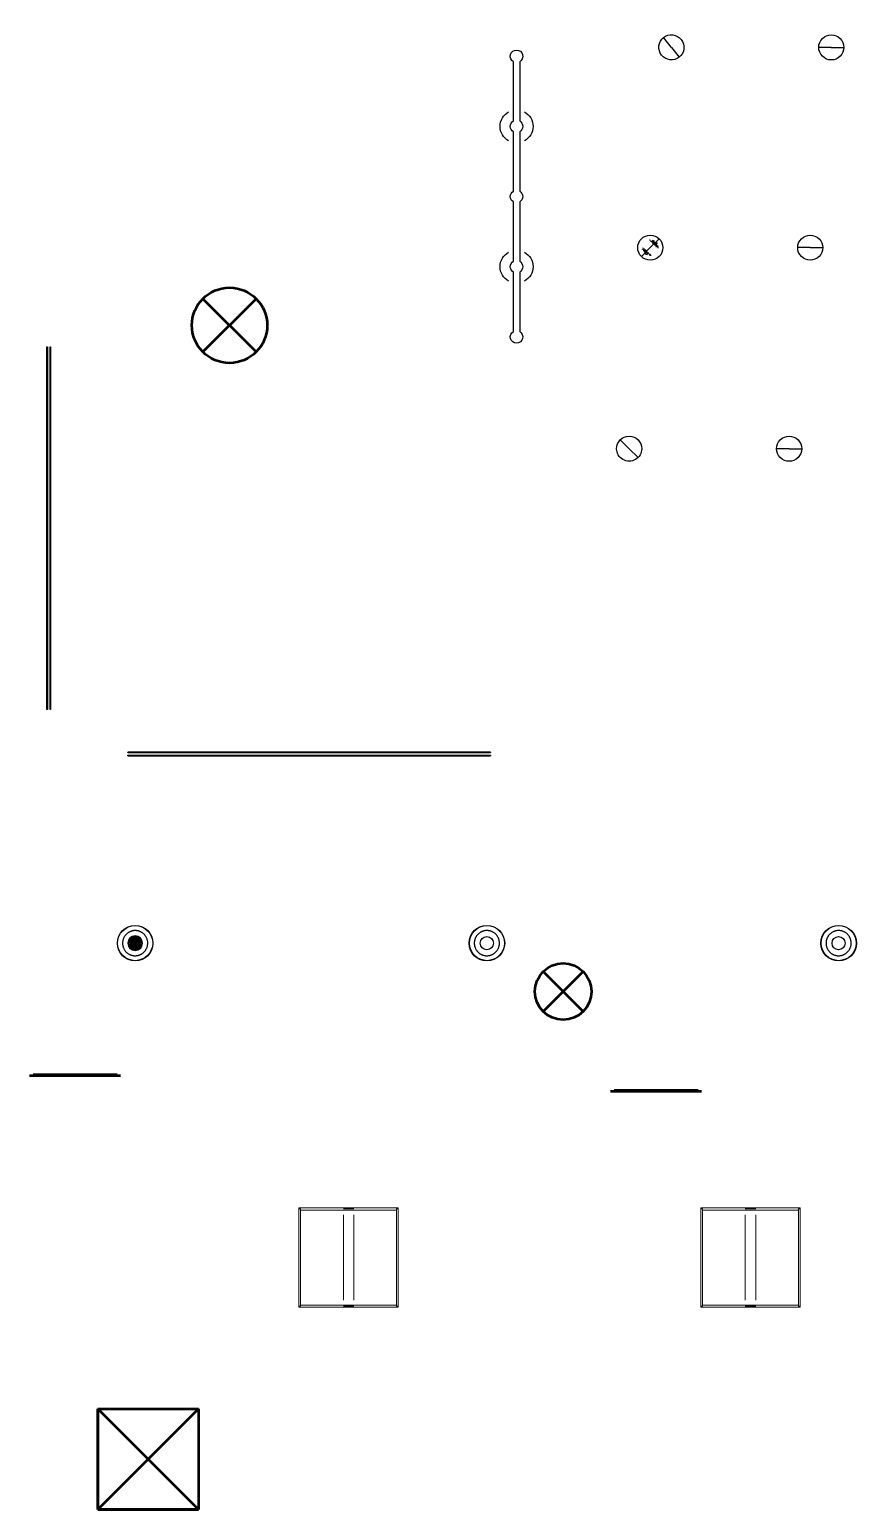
# Model space of a CAD drawing. Header units: inches. Extents: x 12491 to 15210, y -49 to 1476.
# Drawn here: x 14355.2 to 14552.6, y 290.5 to 643.9 of the extents above; entities that cross this region are included whole.
import ezdxf

# ---------------------------------------------------------------- set-up
doc = ezdxf.new("R2010")
doc.units = ezdxf.units.IN
doc.header["$MEASUREMENT"] = 0
doc.linetypes.add('Hidden 1_16_', pattern=[0.09375, 0.0625, -0.03125])
for name, color, linetype, lineweight in [('A-DETL-DEMO', 6, 'Hidden 1_16_', 30), ('E-LITE-EQPM', 33, 'Continuous', 25), ('G-IMPT', 8, 'Continuous', 9), ('M-HVAC-CDFF', 50, 'Continuous', 50)]:
    doc.layers.add(name, color=color, linetype=linetype, lineweight=lineweight)

# ---------------------------------------------------------------- blocks, each defined once
blk = doc.blocks.new('L-Recessed Circular - Downlight - 6_-3105699-3RD FLOOR RCP - NEW')
at = {"layer": 'E-LITE-EQPM'}
for q in [(-2.12, -2.12), (2.12, 2.12)]:
    blk.add_line((0, 0), q, dxfattribs=at)
for start, end in [(360, 180), (180, 360)]:
    blk.add_arc((0, 0), 3, start, end, dxfattribs=at)
blk = doc.blocks.new('L-Recessed Circular - Downlight - 6_-V51-3RD FLOOR RCP - NEW')
at = {"layer": 'E-LITE-EQPM'}
for q in [(-2.12, -2.12), (2.12, 2.12)]:
    blk.add_line((0, 0), q, dxfattribs=at)
for centre, radius, start, end in [((0, 0), 3, 360, 180), ((0, 0), 3, 180, 360), ((0.11, 0.07), 2, 176.8214, 187.3845), ((0.11, 0.07), 1.75, 181.4428, 266.2228), ((0.11, 0.07), 1.75, 75.7796, 98.6608), ((0.11, 0.07), 1.5, 360, 90.8712), ((0.11, 0.07), 1.33, 5.4375, 85.1931), ((0.11, 0.07), 1.15, 21.3411, 70.4677), ((0.11, 0.07), 1, 43.9068, 46.0932), ((0.11, 0.07), 1.75, 46.3927, 62.8158), ((0.11, 0.07), 1.5, 357.0461, 360), ((0.11, 0.07), 1.75, 12.6293, 28.1313), ((0.11, 0.07), 1.75, 350.8643, 357.7928), ((0.11, 0.07), 2, 202.2422, 219.9668), ((0.11, 0.07), 1.5, 196.8041, 256.3602), ((0.11, 0.07), 1.33, 225.9881, 242.1291), ((0.11, 0.07), 2, 251.0258, 254.3068)]:
    blk.add_arc(centre, radius, start, end, dxfattribs=at)
blk = doc.blocks.new('KREON Holon 80 - KREON Holon 80 - Surface Mounted-2838211-3RD FLOOR RCP - NEW')
at = {"layer": 'E-LITE-EQPM', "flags": 128}
for points in [[(14.62, 0), (14.62, 0.12), (14.63, 0.24), (14.64, 0.36), (14.66, 0.48), (14.68, 0.6), (14.71, 0.71), (14.74, 0.83), (14.77, 0.95), (14.81, 1.06), (14.86, 1.17), (14.91, 1.28), (14.96, 1.39), (15.02, 1.49), (15.08, 1.6), (15.14, 1.7), (15.21, 1.8), (15.29, 1.89), (15.37, 1.98), (15.45, 2.07), (15.53, 2.16), (15.62, 2.24), (15.71, 2.32), (15.8, 2.39), (15.9, 2.46), (16, 2.53), (16.1, 2.59), (16.21, 2.65), (16.32, 2.71), (16.43, 2.76), (16.54, 2.8), (16.65, 2.84), (16.76, 2.88), (16.88, 2.91), (17, 2.94), (17.12, 2.96), (17.23, 2.98), (17.35, 3), (17.47, 3), (17.59, 3.01), (17.71, 3.01), (17.83, 3), (17.95, 2.99), (18.07, 2.97), (18.19, 2.95), (18.31, 2.93), (18.43, 2.9), (18.54, 2.87), (18.66, 2.83), (18.77, 2.78), (18.88, 2.74), (18.99, 2.68), (19.09, 2.63), (19.2, 2.57), (19.3, 2.5), (19.4, 2.43), (19.49, 2.36), (19.59, 2.28), (19.68, 2.2), (19.76, 2.12), (19.84, 2.03), (19.92, 1.94), (20, 1.85), (20.07, 1.75), (20.14, 1.65), (20.2, 1.55), (20.26, 1.45), (20.32, 1.34), (20.37, 1.23), (20.42, 1.12), (20.46, 1.01), (20.5, 0.89), (20.53, 0.78), (20.56, 0.66), (20.59, 0.54), (20.6, 0.42), (20.62, 0.31), (20.63, 0.19), (20.63, 0.06), (20.63, 0)], [(20.63, 0), (20.63, -0.12), (20.63, -0.24), (20.61, -0.36), (20.6, -0.48), (20.57, -0.6), (20.55, -0.71), (20.52, -0.83), (20.48, -0.95), (20.44, -1.06), (20.4, -1.17), (20.35, -1.28), (20.29, -1.39), (20.24, -1.49), (20.18, -1.6), (20.11, -1.7), (20.04, -1.8), (19.97, -1.89), (19.89, -1.98), (19.81, -2.07), (19.72, -2.16), (19.63, -2.24), (19.54, -2.32), (19.45, -2.39), (19.35, -2.46), (19.25, -2.53), (19.15, -2.59), (19.04, -2.65), (18.94, -2.71), (18.83, -2.76), (18.72, -2.8), (18.6, -2.84), (18.49, -2.88), (18.37, -2.91), (18.26, -2.94), (18.14, -2.96), (18.02, -2.98), (17.9, -3), (17.78, -3), (17.66, -3.01), (17.54, -3.01), (17.42, -3), (17.3, -2.99), (17.18, -2.97), (17.06, -2.95), (16.94, -2.93), (16.83, -2.9), (16.71, -2.87), (16.6, -2.83), (16.49, -2.78), (16.38, -2.74), (16.27, -2.68), (16.16, -2.63), (16.06, -2.57), (15.96, -2.5), (15.86, -2.43), (15.76, -2.36), (15.67, -2.28), (15.58, -2.2), (15.49, -2.12), (15.41, -2.03), (15.33, -1.94), (15.25, -1.85), (15.18, -1.75), (15.11, -1.65), (15.05, -1.55), (14.99, -1.45), (14.93, -1.34), (14.88, -1.23), (14.84, -1.12), (14.79, -1.01), (14.75, -0.89), (14.72, -0.78), (14.69, -0.66), (14.67, -0.54), (14.65, -0.42), (14.63, -0.31), (14.62, -0.19), (14.62, -0.06), (14.62, 0)]]:
    blk.add_lwpolyline(points, dxfattribs=at)
at = {"layer": 'E-LITE-EQPM'}
for radius, start, end in [(4.25, 0, 180), (4.19, 0, 180), (1.57, 0, 180), (4.25, 180, 0), (4.19, 180, 0), (1.57, 180, 0)]:
    blk.add_arc((17.63, 0), radius, start, end, dxfattribs=at)
blk = doc.blocks.new('KREON Holon 80 - KREON Holon 80 - Surface Mounted-V65-3RD FLOOR RCP - NEW')
at = {"layer": 'E-LITE-EQPM'}
blk.add_line((17.62, 0.14), (17.62, 0.18), dxfattribs=at)
at = {"layer": 'E-LITE-EQPM', "flags": 128}
for points in [[(14.62, 0), (14.62, 0.12), (14.63, 0.24), (14.64, 0.36), (14.66, 0.48), (14.68, 0.6), (14.71, 0.71), (14.74, 0.83), (14.77, 0.95), (14.81, 1.06), (14.86, 1.17), (14.91, 1.28), (14.96, 1.39), (15.02, 1.49), (15.08, 1.6), (15.14, 1.7), (15.21, 1.8), (15.29, 1.89), (15.37, 1.98), (15.45, 2.07), (15.53, 2.16), (15.62, 2.24), (15.71, 2.32), (15.8, 2.39), (15.9, 2.46), (16, 2.53), (16.1, 2.59), (16.21, 2.65), (16.32, 2.71), (16.43, 2.76), (16.54, 2.8), (16.65, 2.84), (16.76, 2.88), (16.88, 2.91), (17, 2.94), (17.12, 2.96), (17.23, 2.98), (17.35, 3), (17.47, 3), (17.59, 3.01), (17.71, 3.01), (17.83, 3), (17.95, 2.99), (18.07, 2.97), (18.19, 2.95), (18.31, 2.93), (18.43, 2.9), (18.54, 2.87), (18.66, 2.83), (18.77, 2.78), (18.88, 2.74), (18.99, 2.68), (19.09, 2.63), (19.2, 2.57), (19.3, 2.5), (19.4, 2.43), (19.49, 2.36), (19.59, 2.28), (19.68, 2.2), (19.76, 2.12), (19.84, 2.03), (19.92, 1.94), (20, 1.85), (20.07, 1.75), (20.14, 1.65), (20.2, 1.55), (20.26, 1.45), (20.32, 1.34), (20.37, 1.23), (20.42, 1.12), (20.46, 1.01), (20.5, 0.89), (20.53, 0.78), (20.56, 0.66), (20.59, 0.54), (20.6, 0.42), (20.62, 0.31), (20.63, 0.19), (20.63, 0.06), (20.63, 0)], [(20.63, 0), (20.63, -0.12), (20.63, -0.24), (20.61, -0.36), (20.6, -0.48), (20.57, -0.6), (20.55, -0.71), (20.52, -0.83), (20.48, -0.95), (20.44, -1.06), (20.4, -1.17), (20.35, -1.28), (20.29, -1.39), (20.24, -1.49), (20.18, -1.6), (20.11, -1.7), (20.04, -1.8), (19.97, -1.89), (19.89, -1.98), (19.81, -2.07), (19.72, -2.16), (19.63, -2.24), (19.54, -2.32), (19.45, -2.39), (19.35, -2.46), (19.25, -2.53), (19.15, -2.59), (19.04, -2.65), (18.94, -2.71), (18.83, -2.76), (18.72, -2.8), (18.6, -2.84), (18.49, -2.88), (18.37, -2.91), (18.26, -2.94), (18.14, -2.96), (18.02, -2.98), (17.9, -3), (17.78, -3), (17.66, -3.01), (17.54, -3.01), (17.42, -3), (17.3, -2.99), (17.18, -2.97), (17.06, -2.95), (16.94, -2.93), (16.83, -2.9), (16.71, -2.87), (16.6, -2.83), (16.49, -2.78), (16.38, -2.74), (16.27, -2.68), (16.16, -2.63), (16.06, -2.57), (15.96, -2.5), (15.86, -2.43), (15.76, -2.36), (15.67, -2.28), (15.58, -2.2), (15.49, -2.12), (15.41, -2.03), (15.33, -1.94), (15.25, -1.85), (15.18, -1.75), (15.11, -1.65), (15.05, -1.55), (14.99, -1.45), (14.93, -1.34), (14.88, -1.23), (14.84, -1.12), (14.79, -1.01), (14.75, -0.89), (14.72, -0.78), (14.69, -0.66), (14.67, -0.54), (14.65, -0.42), (14.63, -0.31), (14.62, -0.19), (14.62, -0.06), (14.62, 0)]]:
    blk.add_lwpolyline(points, dxfattribs=at)
at = {"layer": 'E-LITE-EQPM'}
for radius in [1.75, 1.5, 1.33, 1.15, 1, 0.84, 0.68, 0.5, 0.335, 0.196, 0.0816]:
    blk.add_circle((17.62, 0), radius, dxfattribs=at)
for radius, start, end in [(4.25, 0, 180), (4.19, 0, 180), (1.57, 0, 180), (4.25, 180, 0), (4.19, 180, 0), (1.57, 180, 0)]:
    blk.add_arc((17.63, 0), radius, start, end, dxfattribs=at)
blk = doc.blocks.new('Lighting-Troffer-Cooper-Metalux-Encounter-22EN-24EN-LD2 - See Type Catalog-2812981-3RD FLOOR RCP - NEW')
at = {"layer": 'E-LITE-EQPM', "lineweight": 9}
for p, q in [((-11.875, 11.84375), (-11.875, 11.59375)), ((11.875, 11.84375), (-11.875, 11.84375)), ((-11.875, 11.59375), (-11.46875, 11.59375)), ((-11.875, 11.59375), (-11.46875, 11.59375)), ((-11.875, 11.59375), (-11.875, -11.59375)), ((-11.46875, 11.59375), (-11.46875, 11.34375)), ((-11.46875, -11.59375), (-11.46875, 11.59375)), ((11.46875, 11.34375), (-11.46875, 11.34375)), ((11.46875, 11.34375), (11.46875, 11.59375)), ((11.46875, 11.59375), (11.875, 11.59375)), ((11.46875, 11.59375), (11.875, 11.59375)), ((11.46875, -11.59375), (11.46875, 11.59375)), ((11.875, 11.59375), (11.875, 11.84375)), ((11.875, 11.59375), (11.875, -11.59375)), ((-1.25, 10.21875), (-1.25, -10.21875)), ((1.25, -10.21875), (1.25, 10.21875)), ((-11.46875, -11.59375), (-11.875, -11.59375)), ((-11.875, -11.59375), (-11.875, -11.84375)), ((-11.46875, -11.59375), (-11.875, -11.59375)), ((-11.875, -11.84375), (11.875, -11.84375)), ((-11.46875, -11.34375), (11.46875, -11.34375)), ((-11.46875, -11.34375), (-11.46875, -11.59375)), ((11.46875, -11.59375), (11.46875, -11.34375)), ((11.875, -11.59375), (11.46875, -11.59375)), ((11.875, -11.59375), (11.46875, -11.59375)), ((11.875, -11.84375), (11.875, -11.59375))]:
    blk.add_line(p, q, dxfattribs=at)
at = {"layer": 'E-LITE-EQPM'}
for p, q in [((-1.25, 11.59375), (1.28228, 11.59375)), ((1.28228, -11.59375), (-1.25, -11.59375))]:
    blk.add_line(p, q, dxfattribs=at)
blk = doc.blocks.new('Supply Diffuser _OMNI_ - 8_ RD INLET _24x24_-2909084-3RD FLOOR RCP - NEW')
at = {"layer": 'M-HVAC-CDFF'}
for p, q in [((12, 12), (-12, 12)), ((-12, 12), (-12, -12)), ((12, 12), (-12, -12)), ((-12, 12), (12, -12)), ((-12, 12), (-12, -12)), ((-12, 12), (12, 12)), ((12, -12), (12, 12)), ((12, 12), (12, -12)), ((-12, -12), (12, -12)), ((-12, -12), (12, -12))]:
    blk.add_line(p, q, dxfattribs=at)
blk = doc.blocks.new('Round Diffuser _R-OMNI_ - R-OMNI-08-2996591-3RD FLOOR RCP - NEW')
at = {"layer": 'M-HVAC-CDFF'}
for p, q in [((6.36, 6.36), (-6.36, -6.36)), ((-6.36, 6.36), (6.36, -6.36))]:
    blk.add_line(p, q, dxfattribs=at)
for start, end in [(360, 180), (180, 360)]:
    blk.add_arc((0, 0), 9, start, end, dxfattribs=at)
blk = doc.blocks.new('Lighting-Pendant_Carbon4_PendantLight - D2-3123679-3RD FLOOR RCP - NEW')
at = {"layer": 'E-LITE-EQPM'}
for p, q in [((-18.05, 0.75), (-32.2, 0.75)), ((-1.3, 0.75), (-15.45, 0.75)), ((15.45, 0.75), (1.3, 0.75)), ((32.2, 0.75), (18.05, 0.75)), ((-32.2, -0.75), (-18.05, -0.75)), ((-15.45, -0.75), (-1.3, -0.75)), ((1.3, -0.75), (15.45, -0.75)), ((18.05, -0.75), (32.2, -0.75))]:
    blk.add_line(p, q, dxfattribs=at)
for centre, radius, start, end in [((-16.75, 0), 3.94, 28.5229, 151.4771), ((16.75, 0), 3.94, 28.5229, 151.4771), ((-33.5, 0), 1.5, 30, 330), ((-16.75, 0), 1.5, 30, 150), ((0, 0), 1.5, 30, 150), ((16.75, 0), 1.5, 30, 150), ((33.5, 0), 1.5, 210, 150), ((-16.75, 0), 3.94, 208.5229, 331.4771), ((-16.75, 0), 1.5, 210, 330), ((0, 0), 1.5, 210, 330), ((16.75, 0), 3.94, 208.5229, 331.4771), ((16.75, 0), 1.5, 210, 330)]:
    blk.add_arc(centre, radius, start, end, dxfattribs=at)
blk = doc.blocks.new('Round Diffuser _R-OMNI_ - R-OMNI-06-3198338-3RD FLOOR RCP - NEW')
at = {"layer": 'M-HVAC-CDFF'}
for p, q in [((4.77, 4.77), (-4.77, -4.77)), ((-4.77, 4.77), (4.77, -4.77))]:
    blk.add_line(p, q, dxfattribs=at)
for start, end in [(360, 180), (180, 360)]:
    blk.add_arc((0, 0), 6.75, start, end, dxfattribs=at)
blk = doc.blocks.new('Return Grille _350_ - 350FS-3222997-3RD FLOOR RCP - NEW')
at = {"layer": 'M-HVAC-CDFF'}
for p, q in [((14376.92, 394), (14355.17, 394)), ((14376.05, 394.25), (14356.05, 394.25))]:
    blk.add_line(p, q, dxfattribs=at)
blk = doc.blocks.new('Lighting_Other_LineaLightGroup_LED_Strip_62_5W - Led Strip Stripled 24v-3126140-3RD FLOOR RCP - NEW')
at = {"layer": 'A-DETL-DEMO'}
for p, q in [((-43.31, 0.49), (-43.31, 0.49)), ((-35.43, 0.49), (-35.43, 0.49)), ((-35.43, 0.49), (-35.43, 0.49)), ((-27.56, 0.49), (-27.56, 0.49)), ((-27.56, 0.49), (-27.56, 0.49)), ((-19.69, 0.49), (-19.69, 0.49)), ((-19.69, 0.49), (-19.69, 0.49)), ((-11.81, 0.49), (-11.81, 0.49)), ((-11.81, 0.49), (-11.81, 0.49)), ((-3.94, 0.49), (-3.94, 0.49)), ((-3.94, 0.49), (-3.94, 0.49)), ((3.94, 0.49), (3.94, 0.49)), ((3.94, 0.49), (3.94, 0.49)), ((11.81, 0.49), (11.81, 0.49)), ((11.81, 0.49), (11.81, 0.49)), ((19.69, 0.49), (19.69, 0.49)), ((19.69, 0.49), (19.69, 0.49)), ((27.56, 0.49), (27.56, 0.49)), ((27.56, 0.49), (27.56, 0.49)), ((35.43, 0.49), (35.43, 0.49)), ((35.43, 0.49), (35.43, 0.49)), ((43.31, 0.49), (43.31, 0.49)), ((-43.31, -0.49), (-43.31, -0.49)), ((-35.43, -0.49), (-35.43, -0.49)), ((-35.43, -0.49), (-35.43, -0.49)), ((-27.56, -0.49), (-27.56, -0.49)), ((-27.56, -0.49), (-27.56, -0.49)), ((-19.69, -0.49), (-19.69, -0.49)), ((-19.69, -0.49), (-19.69, -0.49)), ((-11.81, -0.49), (-11.81, -0.49)), ((-11.81, -0.49), (-11.81, -0.49)), ((-3.94, -0.49), (-3.94, -0.49)), ((-3.94, -0.49), (-3.94, -0.49)), ((3.94, -0.49), (3.94, -0.49)), ((3.94, -0.49), (3.94, -0.49)), ((11.81, -0.49), (11.81, -0.49)), ((11.81, -0.49), (11.81, -0.49)), ((19.69, -0.49), (19.69, -0.49)), ((19.69, -0.49), (19.69, -0.49)), ((27.56, -0.49), (27.56, -0.49)), ((27.56, -0.49), (27.56, -0.49)), ((35.43, -0.49), (35.43, -0.49)), ((35.43, -0.49), (35.43, -0.49)), ((43.31, -0.49), (43.31, -0.49))]:
    blk.add_line(p, q, dxfattribs=at)
at = {"layer": 'E-LITE-EQPM'}
for p, q in [((-43.31, 0.45), (-43.31, 0.32)), ((-35.43, 0.32), (-43.31, 0.32)), ((-35.43, 0.45), (-35.43, 0.32)), ((-35.43, 0.32), (-35.43, 0.45)), ((-27.56, 0.32), (-35.43, 0.32)), ((-27.56, 0.45), (-27.56, 0.32)), ((-27.56, 0.32), (-27.56, 0.45)), ((-19.69, 0.32), (-27.56, 0.32)), ((-19.69, 0.45), (-19.69, 0.32)), ((-19.69, 0.32), (-19.69, 0.45)), ((-11.81, 0.32), (-19.69, 0.32)), ((-11.81, 0.45), (-11.81, 0.32)), ((-11.81, 0.32), (-11.81, 0.45)), ((-3.94, 0.32), (-11.81, 0.32)), ((-3.94, 0.32), (-3.94, 0.45)), ((-3.94, 0.45), (-3.94, 0.32)), ((3.94, 0.32), (-3.94, 0.32)), ((3.94, 0.45), (3.94, 0.32)), ((3.94, 0.32), (3.94, 0.45)), ((11.81, 0.32), (3.94, 0.32)), ((11.81, 0.45), (11.81, 0.32)), ((11.81, 0.32), (11.81, 0.45)), ((19.69, 0.32), (11.81, 0.32)), ((19.69, 0.45), (19.69, 0.32)), ((19.69, 0.32), (19.69, 0.45)), ((27.56, 0.32), (19.69, 0.32)), ((27.56, 0.45), (27.56, 0.32)), ((27.56, 0.32), (27.56, 0.45)), ((35.43, 0.32), (27.56, 0.32)), ((35.43, 0.45), (35.43, 0.32)), ((35.43, 0.32), (35.43, 0.45)), ((43.31, 0.32), (35.43, 0.32)), ((43.31, 0.32), (43.31, 0.45)), ((-35.43, -0.32), (-43.31, -0.32)), ((-43.31, -0.32), (-43.31, -0.45)), ((-27.56, -0.32), (-35.43, -0.32)), ((-35.43, -0.32), (-35.43, -0.45)), ((-35.43, -0.45), (-35.43, -0.32)), ((-19.69, -0.32), (-27.56, -0.32)), ((-27.56, -0.32), (-27.56, -0.45)), ((-27.56, -0.45), (-27.56, -0.32)), ((-11.81, -0.32), (-19.69, -0.32)), ((-19.69, -0.32), (-19.69, -0.45)), ((-19.69, -0.45), (-19.69, -0.32)), ((-3.94, -0.32), (-11.81, -0.32)), ((-11.81, -0.32), (-11.81, -0.45)), ((-11.81, -0.45), (-11.81, -0.32)), ((-3.94, -0.45), (-3.94, -0.32)), ((3.94, -0.32), (-3.94, -0.32)), ((-3.94, -0.32), (-3.94, -0.45)), ((11.81, -0.32), (3.94, -0.32)), ((3.94, -0.32), (3.94, -0.45)), ((3.94, -0.45), (3.94, -0.32)), ((19.69, -0.32), (11.81, -0.32)), ((11.81, -0.32), (11.81, -0.45)), ((11.81, -0.45), (11.81, -0.32)), ((27.56, -0.32), (19.69, -0.32)), ((19.69, -0.32), (19.69, -0.45)), ((19.69, -0.45), (19.69, -0.32)), ((35.43, -0.32), (27.56, -0.32)), ((27.56, -0.32), (27.56, -0.45)), ((27.56, -0.45), (27.56, -0.32)), ((43.31, -0.32), (35.43, -0.32)), ((35.43, -0.32), (35.43, -0.45)), ((35.43, -0.45), (35.43, -0.32)), ((43.31, -0.45), (43.31, -0.32))]:
    blk.add_line(p, q, dxfattribs=at)
at = {"layer": 'E-LITE-EQPM', "flags": 128}
for points in [[(-35.43, 0.45), (-38.06, 0.45), (-40.68, 0.45), (-43.31, 0.45)], [(-27.56, 0.45), (-30.18, 0.45), (-32.81, 0.45), (-35.43, 0.45)], [(-19.69, 0.45), (-22.31, 0.45), (-24.93, 0.45), (-27.56, 0.45)], [(-11.81, 0.45), (-14.44, 0.45), (-17.06, 0.45), (-19.69, 0.45)], [(-3.94, 0.45), (-6.56, 0.45), (-9.19, 0.45), (-11.81, 0.45)], [(3.94, 0.45), (1.31, 0.45), (-1.31, 0.45), (-3.94, 0.45)], [(11.81, 0.45), (9.19, 0.45), (6.56, 0.45), (3.94, 0.45)], [(19.69, 0.45), (17.06, 0.45), (14.44, 0.45), (11.81, 0.45)], [(27.56, 0.45), (24.93, 0.45), (22.31, 0.45), (19.69, 0.45)], [(35.43, 0.45), (32.81, 0.45), (30.18, 0.45), (27.56, 0.45)], [(43.31, 0.45), (40.68, 0.45), (38.06, 0.45), (35.43, 0.45)], [(-35.43, -0.45), (-38.06, -0.45), (-40.68, -0.45), (-43.31, -0.45)], [(-27.56, -0.45), (-30.18, -0.45), (-32.81, -0.45), (-35.43, -0.45)], [(-19.69, -0.45), (-22.31, -0.45), (-24.93, -0.45), (-27.56, -0.45)], [(-11.81, -0.45), (-14.44, -0.45), (-17.06, -0.45), (-19.69, -0.45)], [(-3.94, -0.45), (-6.56, -0.45), (-9.19, -0.45), (-11.81, -0.45)], [(3.94, -0.45), (1.31, -0.45), (-1.31, -0.45), (-3.94, -0.45)], [(11.81, -0.45), (9.19, -0.45), (6.56, -0.45), (3.94, -0.45)], [(19.69, -0.45), (17.06, -0.45), (14.44, -0.45), (11.81, -0.45)], [(27.56, -0.45), (24.93, -0.45), (22.31, -0.45), (19.69, -0.45)], [(35.43, -0.45), (32.81, -0.45), (30.18, -0.45), (27.56, -0.45)], [(43.31, -0.45), (40.68, -0.45), (38.06, -0.45), (35.43, -0.45)]]:
    blk.add_lwpolyline(points, dxfattribs=at)
at = {"layer": 'G-IMPT'}
for p, q in [((-35.43, 0.49), (-43.31, 0.49)), ((-35.43, 0.28), (-43.31, 0.28)), ((-27.56, 0.49), (-35.43, 0.49)), ((-35.43, 0.28), (-27.56, 0.28)), ((-19.69, 0.49), (-27.56, 0.49)), ((-27.56, 0.28), (-19.69, 0.28)), ((-11.81, 0.49), (-19.69, 0.49)), ((-19.69, 0.28), (-11.81, 0.28)), ((-3.94, 0.49), (-11.81, 0.49)), ((-11.81, 0.28), (-3.94, 0.28)), ((3.94, 0.49), (-3.94, 0.49)), ((3.94, 0.28), (-3.94, 0.28)), ((11.81, 0.49), (3.94, 0.49)), ((11.81, 0.28), (3.94, 0.28)), ((19.69, 0.49), (11.81, 0.49)), ((11.81, 0.28), (19.69, 0.28)), ((27.56, 0.49), (19.69, 0.49)), ((19.69, 0.28), (27.56, 0.28)), ((35.43, 0.49), (27.56, 0.49)), ((27.56, 0.28), (35.43, 0.28)), ((43.31, 0.49), (35.43, 0.49)), ((35.43, 0.28), (43.31, 0.28)), ((-43.31, -0.28), (-35.43, -0.28)), ((-43.31, -0.49), (-35.43, -0.49)), ((-35.43, -0.28), (-27.56, -0.28)), ((-35.43, -0.49), (-27.56, -0.49)), ((-19.69, -0.28), (-27.56, -0.28)), ((-27.56, -0.49), (-19.69, -0.49)), ((-11.81, -0.28), (-19.69, -0.28)), ((-19.69, -0.49), (-11.81, -0.49)), ((-11.81, -0.28), (-3.94, -0.28)), ((-11.81, -0.49), (-3.94, -0.49)), ((-3.94, -0.28), (3.94, -0.28)), ((-3.94, -0.49), (3.94, -0.49)), ((3.94, -0.28), (11.81, -0.28)), ((3.94, -0.49), (11.81, -0.49)), ((19.69, -0.28), (11.81, -0.28)), ((11.81, -0.49), (19.69, -0.49)), ((27.56, -0.28), (19.69, -0.28)), ((19.69, -0.49), (27.56, -0.49)), ((35.43, -0.28), (27.56, -0.28)), ((27.56, -0.49), (35.43, -0.49)), ((43.31, -0.28), (35.43, -0.28)), ((35.43, -0.49), (43.31, -0.49))]:
    blk.add_line(p, q, dxfattribs=at)
blk = doc.blocks.new('Lighting_Other_LineaLightGroup_LED_Strip_62_5W - Led Strip Stripled 24v-V85-3RD FLOOR RCP - NEW')
at = {"layer": 'A-DETL-DEMO'}
for p, q in [((-43.31, 0.49), (-43.31, 0.49)), ((-35.43, 0.49), (-35.43, 0.49)), ((-35.43, 0.49), (-35.43, 0.49)), ((-27.56, 0.49), (-27.56, 0.49)), ((-27.56, 0.49), (-27.56, 0.49)), ((-19.69, 0.49), (-19.69, 0.49)), ((-19.69, 0.49), (-19.69, 0.49)), ((-11.81, 0.49), (-11.81, 0.49)), ((-11.81, 0.49), (-11.81, 0.49)), ((-3.94, 0.49), (-3.94, 0.49)), ((-3.94, 0.49), (-3.94, 0.49)), ((3.94, 0.49), (3.94, 0.49)), ((3.94, 0.49), (3.94, 0.49)), ((11.81, 0.49), (11.81, 0.49)), ((11.81, 0.49), (11.81, 0.49)), ((19.69, 0.49), (19.69, 0.49)), ((19.69, 0.49), (19.69, 0.49)), ((27.56, 0.49), (27.56, 0.49)), ((27.56, 0.49), (27.56, 0.49)), ((35.43, 0.49), (35.43, 0.49)), ((35.43, 0.49), (35.43, 0.49)), ((43.31, 0.49), (43.31, 0.49)), ((-43.31, -0.49), (-43.31, -0.49)), ((-35.43, -0.49), (-35.43, -0.49)), ((-35.43, -0.49), (-35.43, -0.49)), ((-27.56, -0.49), (-27.56, -0.49)), ((-27.56, -0.49), (-27.56, -0.49)), ((-19.69, -0.49), (-19.69, -0.49)), ((-19.69, -0.49), (-19.69, -0.49)), ((-11.81, -0.49), (-11.81, -0.49)), ((-11.81, -0.49), (-11.81, -0.49)), ((-3.94, -0.49), (-3.94, -0.49)), ((-3.94, -0.49), (-3.94, -0.49)), ((3.94, -0.49), (3.94, -0.49)), ((3.94, -0.49), (3.94, -0.49)), ((11.81, -0.49), (11.81, -0.49)), ((11.81, -0.49), (11.81, -0.49)), ((19.69, -0.49), (19.69, -0.49)), ((19.69, -0.49), (19.69, -0.49)), ((27.56, -0.49), (27.56, -0.49)), ((27.56, -0.49), (27.56, -0.49)), ((35.43, -0.49), (35.43, -0.49)), ((35.43, -0.49), (35.43, -0.49)), ((43.31, -0.49), (43.31, -0.49))]:
    blk.add_line(p, q, dxfattribs=at)
at = {"layer": 'E-LITE-EQPM'}
for p, q in [((-43.31, 0.45), (-43.31, 0.32)), ((-35.43, 0.32), (-43.31, 0.32)), ((-35.43, 0.45), (-35.43, 0.32)), ((-35.43, 0.32), (-35.43, 0.45)), ((-27.56, 0.32), (-35.43, 0.32)), ((-27.56, 0.45), (-27.56, 0.32)), ((-27.56, 0.32), (-27.56, 0.45)), ((-19.69, 0.32), (-27.56, 0.32)), ((-19.69, 0.45), (-19.69, 0.32)), ((-19.69, 0.32), (-19.69, 0.45)), ((-11.81, 0.32), (-19.69, 0.32)), ((-11.81, 0.45), (-11.81, 0.32)), ((-11.81, 0.32), (-11.81, 0.45)), ((-3.94, 0.32), (-11.81, 0.32)), ((-3.94, 0.32), (-3.94, 0.45)), ((-3.94, 0.45), (-3.94, 0.32)), ((3.94, 0.32), (-3.94, 0.32)), ((3.94, 0.45), (3.94, 0.32)), ((3.94, 0.32), (3.94, 0.45)), ((11.81, 0.32), (3.94, 0.32)), ((11.81, 0.45), (11.81, 0.32)), ((11.81, 0.32), (11.81, 0.45)), ((19.69, 0.32), (11.81, 0.32)), ((19.69, 0.45), (19.69, 0.32)), ((19.69, 0.32), (19.69, 0.45)), ((27.56, 0.32), (19.69, 0.32)), ((27.56, 0.45), (27.56, 0.32)), ((27.56, 0.32), (27.56, 0.45)), ((35.43, 0.32), (27.56, 0.32)), ((35.43, 0.45), (35.43, 0.32)), ((35.43, 0.32), (35.43, 0.45)), ((43.31, 0.32), (35.43, 0.32)), ((43.31, 0.32), (43.31, 0.45)), ((-35.43, -0.32), (-43.31, -0.32)), ((-43.31, -0.32), (-43.31, -0.45)), ((-27.56, -0.32), (-35.43, -0.32)), ((-35.43, -0.32), (-35.43, -0.45)), ((-35.43, -0.45), (-35.43, -0.32)), ((-19.69, -0.32), (-27.56, -0.32)), ((-27.56, -0.32), (-27.56, -0.45)), ((-27.56, -0.45), (-27.56, -0.32)), ((-11.81, -0.32), (-19.69, -0.32)), ((-19.69, -0.32), (-19.69, -0.45)), ((-19.69, -0.45), (-19.69, -0.32)), ((-3.94, -0.32), (-11.81, -0.32)), ((-11.81, -0.32), (-11.81, -0.45)), ((-11.81, -0.45), (-11.81, -0.32)), ((-3.94, -0.45), (-3.94, -0.32)), ((3.94, -0.32), (-3.94, -0.32)), ((-3.94, -0.32), (-3.94, -0.45)), ((11.81, -0.32), (3.94, -0.32)), ((3.94, -0.32), (3.94, -0.45)), ((3.94, -0.45), (3.94, -0.32)), ((19.69, -0.32), (11.81, -0.32)), ((11.81, -0.32), (11.81, -0.45)), ((11.81, -0.45), (11.81, -0.32)), ((27.56, -0.32), (19.69, -0.32)), ((19.69, -0.32), (19.69, -0.45)), ((19.69, -0.45), (19.69, -0.32)), ((35.43, -0.32), (27.56, -0.32)), ((27.56, -0.32), (27.56, -0.45)), ((27.56, -0.45), (27.56, -0.32)), ((43.31, -0.32), (35.43, -0.32)), ((35.43, -0.32), (35.43, -0.45)), ((35.43, -0.45), (35.43, -0.32)), ((43.31, -0.45), (43.31, -0.32))]:
    blk.add_line(p, q, dxfattribs=at)
at = {"layer": 'E-LITE-EQPM', "flags": 128}
for points in [[(-35.43, 0.45), (-38.06, 0.45), (-40.68, 0.45), (-43.31, 0.45)], [(-27.56, 0.45), (-30.18, 0.45), (-32.81, 0.45), (-35.43, 0.45)], [(-19.69, 0.45), (-22.31, 0.45), (-24.93, 0.45), (-27.56, 0.45)], [(-11.81, 0.45), (-14.44, 0.45), (-17.06, 0.45), (-19.69, 0.45)], [(-3.94, 0.45), (-6.56, 0.45), (-9.19, 0.45), (-11.81, 0.45)], [(3.94, 0.45), (1.31, 0.45), (-1.31, 0.45), (-3.94, 0.45)], [(11.81, 0.45), (9.19, 0.45), (6.56, 0.45), (3.94, 0.45)], [(19.69, 0.45), (17.06, 0.45), (14.44, 0.45), (11.81, 0.45)], [(27.56, 0.45), (24.93, 0.45), (22.31, 0.45), (19.69, 0.45)], [(35.43, 0.45), (32.81, 0.45), (30.18, 0.45), (27.56, 0.45)], [(43.31, 0.45), (40.68, 0.45), (38.06, 0.45), (35.43, 0.45)], [(-35.43, -0.45), (-38.06, -0.45), (-40.68, -0.45), (-43.31, -0.45)], [(-27.56, -0.45), (-30.18, -0.45), (-32.81, -0.45), (-35.43, -0.45)], [(-19.69, -0.45), (-22.31, -0.45), (-24.93, -0.45), (-27.56, -0.45)], [(-11.81, -0.45), (-14.44, -0.45), (-17.06, -0.45), (-19.69, -0.45)], [(-3.94, -0.45), (-6.56, -0.45), (-9.19, -0.45), (-11.81, -0.45)], [(3.94, -0.45), (1.31, -0.45), (-1.31, -0.45), (-3.94, -0.45)], [(11.81, -0.45), (9.19, -0.45), (6.56, -0.45), (3.94, -0.45)], [(19.69, -0.45), (17.06, -0.45), (14.44, -0.45), (11.81, -0.45)], [(27.56, -0.45), (24.93, -0.45), (22.31, -0.45), (19.69, -0.45)], [(35.43, -0.45), (32.81, -0.45), (30.18, -0.45), (27.56, -0.45)], [(43.31, -0.45), (40.68, -0.45), (38.06, -0.45), (35.43, -0.45)]]:
    blk.add_lwpolyline(points, dxfattribs=at)
at = {"layer": 'G-IMPT'}
for p, q in [((-35.43, 0.49), (-43.31, 0.49)), ((-35.43, 0.28), (-43.31, 0.28)), ((-27.56, 0.49), (-35.43, 0.49)), ((-35.43, 0.28), (-27.56, 0.28)), ((-19.69, 0.49), (-27.56, 0.49)), ((-27.56, 0.28), (-19.69, 0.28)), ((-11.81, 0.49), (-19.69, 0.49)), ((-19.69, 0.28), (-11.81, 0.28)), ((-3.94, 0.49), (-11.81, 0.49)), ((-11.81, 0.28), (-3.94, 0.28)), ((3.94, 0.49), (-3.94, 0.49)), ((3.94, 0.28), (-3.94, 0.28)), ((11.81, 0.49), (3.94, 0.49)), ((11.81, 0.28), (3.94, 0.28)), ((19.69, 0.49), (11.81, 0.49)), ((11.81, 0.28), (19.69, 0.28)), ((27.56, 0.49), (19.69, 0.49)), ((19.69, 0.28), (27.56, 0.28)), ((35.43, 0.49), (27.56, 0.49)), ((27.56, 0.28), (35.43, 0.28)), ((43.31, 0.49), (35.43, 0.49)), ((35.43, 0.28), (43.31, 0.28)), ((-43.31, -0.28), (-35.43, -0.28)), ((-43.31, -0.49), (-35.43, -0.49)), ((-35.43, -0.28), (-27.56, -0.28)), ((-35.43, -0.49), (-27.56, -0.49)), ((-19.69, -0.28), (-27.56, -0.28)), ((-27.56, -0.49), (-19.69, -0.49)), ((-11.81, -0.28), (-19.69, -0.28)), ((-19.69, -0.49), (-11.81, -0.49)), ((-11.81, -0.28), (-3.94, -0.28)), ((-11.81, -0.49), (-3.94, -0.49)), ((-3.94, -0.28), (3.94, -0.28)), ((-3.94, -0.49), (3.94, -0.49)), ((3.94, -0.28), (11.81, -0.28)), ((3.94, -0.49), (11.81, -0.49)), ((19.69, -0.28), (11.81, -0.28)), ((11.81, -0.49), (19.69, -0.49)), ((27.56, -0.28), (19.69, -0.28)), ((19.69, -0.49), (27.56, -0.49)), ((35.43, -0.28), (27.56, -0.28)), ((27.56, -0.49), (35.43, -0.49)), ((43.31, -0.28), (35.43, -0.28)), ((35.43, -0.49), (43.31, -0.49))]:
    blk.add_line(p, q, dxfattribs=at)

msp = doc.modelspace()

# ---------------------------------------------------------------- block references
at = {"layer": 'E-LITE-EQPM', "extrusion": (0, 0, -1)}
for name, p, rotation in [('L-Recessed Circular - Downlight - 6_-3105699-3RD FLOOR RCP - NEW', (-14546.64, 639.68), 135.000000000035), ('L-Recessed Circular - Downlight - 6_-3105699-3RD FLOOR RCP - NEW', (-14508.45, 639.68), 186.469994018008), ('Lighting-Pendant_Carbon4_PendantLight - D2-3123679-3RD FLOOR RCP - NEW', (-14471.46, 604.05), 90.00000000000132), ('L-Recessed Circular - Downlight - 6_-V51-3RD FLOOR RCP - NEW', (-14503.4, 591.84), 89.99999999999991), ('L-Recessed Circular - Downlight - 6_-3105699-3RD FLOOR RCP - NEW', (-14541.61, 591.84), 135.0000000000301), ('L-Recessed Circular - Downlight - 6_-3105699-3RD FLOOR RCP - NEW', (-14536.57, 543.82), 135.0000000000301), ('L-Recessed Circular - Downlight - 6_-3105699-3RD FLOOR RCP - NEW', (-14498.36, 543.82), 180), ('KREON Holon 80 - KREON Holon 80 - Surface Mounted-V65-3RD FLOOR RCP - NEW', (-14380.38, 408.1), 90), ('KREON Holon 80 - KREON Holon 80 - Surface Mounted-2838211-3RD FLOOR RCP - NEW', (-14464.38, 408.1), 90), ('KREON Holon 80 - KREON Holon 80 - Surface Mounted-2838211-3RD FLOOR RCP - NEW', (-14548.38, 408.1), 90), ('Lighting-Troffer-Cooper-Metalux-Encounter-22EN-24EN-LD2 - See Type Catalog-2812981-3RD FLOOR RCP - NEW', (-14431.35, 350.64), 180), ('Lighting-Troffer-Cooper-Metalux-Encounter-22EN-24EN-LD2 - See Type Catalog-2812981-3RD FLOOR RCP - NEW', (-14527.35, 350.64), 180)]:
    msp.add_blockref(name, p, dxfattribs=dict(at, rotation=rotation))
at = {"layer": 'E-LITE-EQPM', "linetype": 'Hidden 1_16_', "lineweight": 30, "extrusion": (0, 0, -1), "rotation": 90.00000000000121}
msp.add_blockref('Lighting_Other_LineaLightGroup_LED_Strip_62_5W - Led Strip Stripled 24v-3126140-3RD FLOOR RCP - NEW', (-14359.73, 524.82), dxfattribs=at)
at = {"layer": 'E-LITE-EQPM', "linetype": 'Hidden 1_16_', "lineweight": 30, "extrusion": (0, 0, -1)}
msp.add_blockref('Lighting_Other_LineaLightGroup_LED_Strip_62_5W - Led Strip Stripled 24v-V85-3RD FLOOR RCP - NEW', (-14421.96, 470.93), dxfattribs=at)
at = {"layer": 'M-HVAC-CDFF', "extrusion": (0, 0, -1)}
for name, p, rotation in [('Round Diffuser _R-OMNI_ - R-OMNI-08-2996591-3RD FLOOR RCP - NEW', (-14402.92, 573.29), 270.0000000000008), ('Round Diffuser _R-OMNI_ - R-OMNI-06-3198338-3RD FLOOR RCP - NEW', (-14482.6, 414.16), 270.0000000000008), ('Supply Diffuser _OMNI_ - 8_ RD INLET _24x24_-2909084-3RD FLOOR RCP - NEW', (-14383.47, 302.48), 270.0000000000005)]:
    msp.add_blockref(name, p, dxfattribs=dict(at, rotation=rotation))
at = {"layer": 'M-HVAC-CDFF'}
for p in [(0, 0), (138.75, -3.71)]:
    msp.add_blockref('Return Grille _350_ - 350FS-3222997-3RD FLOOR RCP - NEW', p, dxfattribs=at)

doc.saveas('drawing.dxf')
